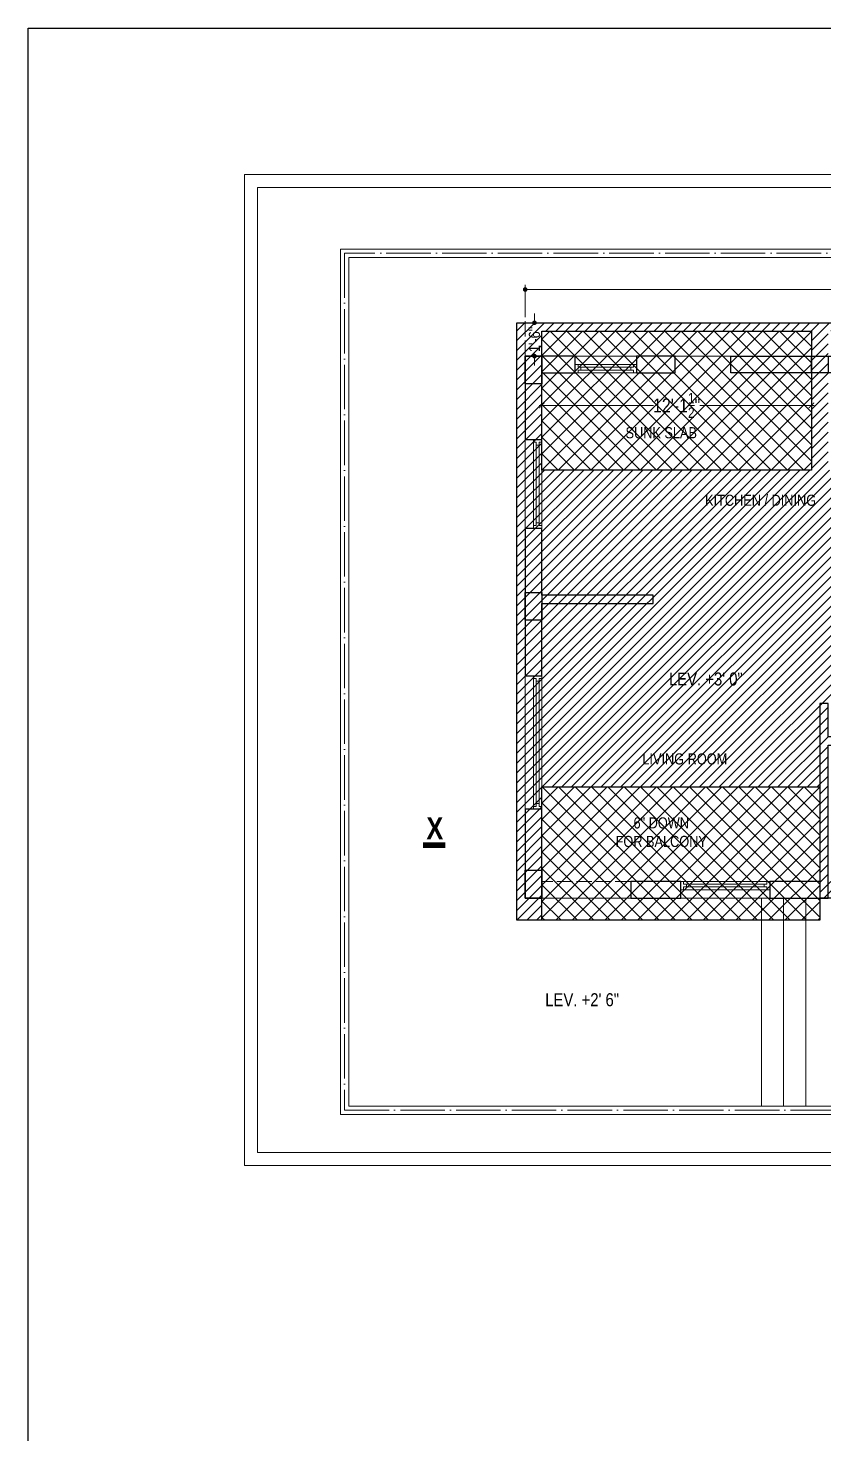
# Model space of a CAD drawing. Header units: millimetres. Extents: x 56222 to 120458, y -162468 to -121287.
# Drawn here: x 117380 to 117810, y -161524 to -160766 of the extents above; entities that cross this region are included whole.
import ezdxf

# ---------------------------------------------------------------- set-up
doc = ezdxf.new("R2010")
doc.units = ezdxf.units.MM
doc.header["$MEASUREMENT"] = 0
doc.header["$PDMODE"] = 35
doc.linetypes.add('ACAD_ISO02W100', pattern=[15, 12, -3])
doc.linetypes.add('ACAD_ISO04W100', pattern=[30, 24, -3, 0, -3])
doc.layers.get('Defpoints').update_dxf_attribs({"color": 220})
for name, color, linetype, lineweight in [('CENTERLINE ( COLUMN ) ~ DIM', 7, 'Continuous', 9), ('COLUMN', 1, 'Continuous', 30), ('ELEVATION ( SPIRAL STAIR )', 250, 'Continuous', 9), ('FIRST FLOOR ( TEXT )', 7, 'Continuous', 9), ('GROUND FLOOR', 7, 'Continuous', 9), ('GROUND FLOOR  ( PLINE )', 251, 'Continuous', 30), ('GROUND FLOOR ( DW_RAIL )', 7, 'Continuous', 9), ('SECTION', 7, 'Continuous', 9), ('X_SHEET', 7, 'Continuous', 9), ('X~SLAB ( HATCH )', 251, 'Continuous', 9)]:
    doc.layers.add(name, color=color, linetype=linetype, lineweight=lineweight)
doc.layers.add('GROUND FLOOR  ( Text )', color=251, linetype='Continuous')
doc.layers.add('XX~SLAB ( PLINE )', color=251, linetype='Continuous', plot=False)
doc.styles.add('Cn BT~6', font='swissc.ttf', dxfattribs={"height": 6})
doc.styles.add("Cn_BT_0'-0", font='swissc.ttf')
doc.styles.add('Cn_BT_7½', font='swissc.ttf', dxfattribs={"height": 7.5})
doc.styles.add('KATHA', font='swissc.ttf')
doc.dimstyles.new('Cn BT~6', dxfattribs={"dimtxt": 0.18, "dimasz": 2.5, "dimexe": 2.5, "dimexo": 0, "dimgap": 0.09, "dimtad": 0, "dimdec": 3, "dimzin": 3, "dimdsep": 46, "dimlunit": 4, "dimtxsty": 'Cn BT~6', "dimblk": 'DOT', "dimcen": 0.09, "dimdle": 2, "dimclrd": 250, "dimclre": 250, "dimclrt": 5, "dimadec": 0, "dimazin": 0, "dimtfac": 0.75, "dimtdec": 3, "dimtofl": 0, "dimtmove": 0, "dimatfit": 3, "dimfxl": 1, "dimtolj": 1, "dimtzin": 0, "dimlwd": 15, "dimlwe": 15, "dimarcsym": 0})
doc.dimstyles.new('Cn_BT_7½', dxfattribs={"dimtxt": 9, "dimasz": 3, "dimexe": 1.5, "dimexo": 0, "dimgap": 0.09, "dimtad": 0, "dimdec": 3, "dimzin": 3, "dimdsep": 46, "dimlunit": 4, "dimtxsty": 'Cn_BT_7½', "dimblk": 'ARCHTICK', "dimcen": 0.09, "dimdle": 1.5, "dimclrd": 251, "dimclre": 251, "dimclrt": 14, "dimadec": 0, "dimazin": 0, "dimtfac": 0.75, "dimtdec": 3, "dimtofl": 0, "dimtmove": 0, "dimatfit": 3, "dimfxl": 0, "dimtolj": 1, "dimtzin": 0, "dimlwd": 15, "dimlwe": 15, "dimarcsym": 0})

# ---------------------------------------------------------------- blocks, each defined once
blk = doc.blocks.new('_ArchTick')
at = {"color": 0, "linetype": 'ByBlock', "const_width": 0.15}
blk.add_lwpolyline([(-0.5, -0.5), (0.5, 0.5)], dxfattribs=at)
blk = doc.blocks.new('*D526')
at = {"layer": 'CENTERLINE ( COLUMN ) ~ DIM', "color": 251, "lineweight": 15, "transparency": 16777216}
for p, q in [((117657.87, -160951.75), (117657.87, -160970.88)), ((117803.37, -160951.75), (117803.37, -160970.88)), ((117656.37, -160969.38), (117718.09, -160969.38)), ((117804.87, -160969.38), (117743.15, -160969.38))]:
    blk.add_line(p, q, dxfattribs=at)
at = {"layer": 'Defpoints', "color": 0, "transparency": 16777216}
for p in [(117657.87, -160951.75), (117803.37, -160951.75), (117803.37, -160969.38)]:
    blk.add_point(p, dxfattribs=at)
at = {"layer": 'CENTERLINE ( COLUMN ) ~ DIM', "color": 251, "lineweight": 15, "transparency": 16777216, "xscale": 3, "yscale": 3, "zscale": 3, "rotation": 180}
blk.add_blockref('_ArchTick', (117657.87, -160969.38), dxfattribs=at)
at = {"layer": 'CENTERLINE ( COLUMN ) ~ DIM', "color": 251, "lineweight": 15, "transparency": 16777216, "xscale": 3, "yscale": 3, "zscale": 3}
blk.add_blockref('_ArchTick', (117803.37, -160969.38), dxfattribs=at)
at = {"layer": 'CENTERLINE ( COLUMN ) ~ DIM', "color": 14, "transparency": 16777216, "insert": (117730.62, -160969.38), "char_height": 7.5, "attachment_point": 5, "style": 'Cn_BT_7½'}
blk.add_mtext('\\A1;12\'-1{\\H0.75x;\\S1/2;}"', dxfattribs=at)
blk = doc.blocks.new('_Dot')
at = {"color": 0, "linetype": 'ByBlock', "lineweight": -2}
blk.add_line((-0.5, 0), (-1, 0), dxfattribs=at)
at = {"color": 0, "linetype": 'ByBlock', "const_width": 0.5}
blk.add_lwpolyline([(-0.25, 0, 1), (0.25, 0, 1)], format="xyb", close=True, dxfattribs=at)
blk = doc.blocks.new('*D527')
at = {"layer": 'CENTERLINE ( COLUMN ) ~ DIM', "color": 250, "lineweight": 15, "transparency": 16777216}
for p, q in [((117648.87, -160918.75), (117648.87, -160904.33)), ((118053.87, -160918.75), (118053.87, -160904.33)), ((117651.37, -160906.83), (117842.52, -160906.83)), ((118051.37, -160906.83), (117860.22, -160906.83))]:
    blk.add_line(p, q, dxfattribs=at)
at = {"layer": 'Defpoints', "color": 0, "transparency": 16777216}
for p in [(118053.87, -160906.83), (117648.87, -160918.75), (118053.87, -160918.75)]:
    blk.add_point(p, dxfattribs=at)
at = {"layer": 'CENTERLINE ( COLUMN ) ~ DIM', "color": 250, "lineweight": 15, "transparency": 16777216, "xscale": 2.5, "yscale": 2.5, "zscale": 2.5, "rotation": 180}
blk.add_blockref('_Dot', (117648.87, -160906.83), dxfattribs=at)
at = {"layer": 'CENTERLINE ( COLUMN ) ~ DIM', "color": 250, "lineweight": 15, "transparency": 16777216, "xscale": 2.5, "yscale": 2.5, "zscale": 2.5}
blk.add_blockref('_Dot', (118053.87, -160906.83), dxfattribs=at)
at = {"layer": 'CENTERLINE ( COLUMN ) ~ DIM', "color": 5, "transparency": 16777216, "insert": (117851.37, -160906.83), "char_height": 6, "attachment_point": 5, "style": 'Cn BT~6'}
blk.add_mtext('\\A1;33\'-9"', dxfattribs=at)
blk = doc.blocks.new('*D588')
at = {"layer": 'Defpoints', "color": 0, "transparency": 16777216}
for p in [(117648.87, -160924.75), (117648.87, -160942.75), (117653.86, -160942.75)]:
    blk.add_point(p, dxfattribs=at)
at = {"layer": 'ELEVATION ( SPIRAL STAIR )', "color": 250, "lineweight": 15, "transparency": 16777216}
for p, q in [((117653.86, -160922.25), (117653.86, -160919.75)), ((117648.87, -160924.75), (117656.36, -160924.75)), ((117648.87, -160942.75), (117656.36, -160942.75)), ((117653.86, -160945.25), (117653.86, -160947.75))]:
    blk.add_line(p, q, dxfattribs=at)
at = {"layer": 'ELEVATION ( SPIRAL STAIR )', "color": 250, "lineweight": 15, "transparency": 16777216, "xscale": 2.5, "yscale": 2.5, "zscale": 2.5}
for p, rotation in [((117653.86, -160924.75), 270), ((117653.86, -160942.75), 90)]:
    blk.add_blockref('_Dot', p, dxfattribs=dict(at, rotation=rotation))
at = {"layer": 'ELEVATION ( SPIRAL STAIR )', "color": 5, "transparency": 16777216, "insert": (117653.86, -160933.75), "char_height": 6, "attachment_point": 5, "rotation": 90, "style": 'Cn BT~6'}
blk.add_mtext('\\A1;1\'-6"', dxfattribs=at)

msp = doc.modelspace()

# ---------------------------------------------------------------- hatches: boundary and pattern name
at = {"layer": 'X~SLAB ( HATCH )'}
h = msp.add_hatch(dxfattribs=at)
h.set_pattern_fill('ANSI31', color=256, scale=30, style=0)
h.set_pattern_definition([(45, (117644.3706, -161247.253), (-2.65165, 2.65165), [])])
h.paths.add_polyline_path([(117644.3706, -160924.7529), (118049.3706, -160924.75288), (118049.37061, -161235.2529), (118040.3706, -161235.2529), (118040.3706, -161217.2529), (117954.8706, -161217.2529), (117954.8706, -161235.2529), (117807.8706, -161235.2529), (117807.8706, -161247.2529), (117644.3706, -161247.2529)])
h.paths.add_polyline_path([(117812.3706, -161130.2529), (117854.3706, -161130.2529), (117854.3706, -161184.2529), (117908.3706, -161184.2529), (117908.3706, -161130.2529), (117950.3706, -161130.2529), (117950.3706, -161226.2529), (117812.3706, -161226.2529)], flags=16)
h.paths.add_polyline_path([(117812.3706, -161004.2529), (117903.8706, -161004.2529), (117903.8706, -160929.2529), (117812.3706, -160929.2529)], flags=16)
h.paths.add_polyline_path([(117803.3706, -161004.2529), (117657.8706, -161004.2529), (117657.8706, -160929.2529), (117803.3706, -160929.2529)], flags=16)
h.paths.add_polyline_path([(117807.8706, -161247.2529), (117657.8706, -161247.2529), (117657.8706, -161175.2529), (117807.8706, -161175.2529)], flags=16)
h = msp.add_hatch(dxfattribs=at)
h.set_pattern_fill('ANSI37', color=6, scale=50, style=0)
h.set_pattern_definition([(45, (117657.8706, -161004.253), (-4.41942, 4.41942), []), (135, (117657.8706, -161004.253), (-4.41942, -4.41942), [])])
h.paths.add_polyline_path([(117803.3706, -161004.2529), (117657.8706, -161004.2529), (117657.8706, -160929.2529), (117803.3706, -160929.2529)])
h = msp.add_hatch(dxfattribs=at)
h.set_pattern_fill('ANSI37', color=6, scale=50, style=0)
h.set_pattern_definition([(45, (117662.3706, -161250.253), (-4.41942, 4.41942), []), (135, (117662.3706, -161250.253), (-4.41942, -4.41942), [])])
h.paths.add_polyline_path([(117807.8706, -161247.2529), (117657.8706, -161247.2529), (117657.8706, -161175.2529), (117807.8706, -161175.2529)])

# ---------------------------------------------------------------- linework, layer by layer
at = {"layer": 'COLUMN'}
for points in [[(117648.8706, -160942.7529), (117657.8706, -160942.7529), (117657.8706, -160957.7529), (117648.8706, -160957.7529)], [(117803.3706, -160942.7529), (117812.3706, -160942.7529), (117812.3706, -160951.7529), (117803.3706, -160951.7529)], [(117648.8706, -161070.2529), (117657.8706, -161070.2529), (117657.8706, -161085.2529), (117648.8706, -161085.2529)], [(117648.8706, -161220.2529), (117657.8706, -161220.2529), (117657.8706, -161235.2529), (117648.8706, -161235.2529)]]:
    msp.add_lwpolyline(points, close=True, dxfattribs=at)
at = {"layer": 'GROUND FLOOR'}
for p, q in [((117549.1206, -160885.0029), (118049.3706, -160885.0029)), ((117549.1206, -160885.0029), (117549.1206, -161352.0029)), ((117553.6206, -160889.5029), (118049.3706, -160889.5029)), ((117553.6206, -160889.5029), (117553.6206, -161347.5029)), ((117648.8706, -160942.7529), (117648.8706, -161235.2529)), ((118049.3706, -160942.7529), (117648.8706, -160942.7529)), ((117675.8706, -160942.7529), (117675.8706, -160951.7529)), ((117708.8706, -160942.7529), (117708.8706, -160951.7529)), ((117729.8706, -160942.7529), (117729.8706, -160951.7529)), ((117759.8706, -160942.7529), (117759.8706, -160951.7529)), ((117657.8706, -160951.7529), (117657.8706, -161071.7529)), ((117729.8706, -160951.7529), (117657.8706, -160951.7529)), ((117885.8706, -160951.7529), (117759.8706, -160951.7529)), ((117657.8706, -160987.7529), (117648.8706, -160987.7529)), ((117657.8706, -161035.7529), (117648.8706, -161035.7529)), ((117717.8706, -161071.7529), (117657.8706, -161071.7529)), ((117717.8706, -161071.7529), (117717.8706, -161076.2529)), ((117657.8706, -161076.2529), (117657.8706, -161235.2529)), ((117717.8706, -161076.2529), (117657.8706, -161076.2529)), ((117657.8706, -161115.2529), (117648.8706, -161115.2529)), ((117657.8706, -161187.2529), (117648.8706, -161187.2529)), ((117807.8706, -161226.2529), (117705.8706, -161226.2529)), ((117705.8706, -161226.2529), (117705.8706, -161235.2529)), ((117732.8706, -161235.2529), (117732.8706, -161226.2529)), ((117780.8706, -161235.2529), (117780.8706, -161226.2529)), ((118049.3706, -161235.2529), (117648.8706, -161235.2529)), ((117776.3706, -161235.2529), (117776.3706, -161347.5029)), ((117788.3706, -161235.2529), (117788.3706, -161347.5029)), ((117800.3706, -161235.2529), (117800.3706, -161347.5029)), ((117549.1206, -161352.0029), (118049.3706, -161352.0029)), ((117553.6206, -161347.5029), (118049.3706, -161347.5029))]:
    msp.add_line(p, q, dxfattribs=at)
at = {"layer": 'GROUND FLOOR', "linetype": 'ACAD_ISO02W100', "ltscale": 0.7}
for p, q in [((117648.8706, -160942.7529), (117648.8706, -160918.7529)), ((117705.8706, -161226.2529), (117657.8706, -161226.2529))]:
    msp.add_line(p, q, dxfattribs=at)
at = {"layer": 'GROUND FLOOR', "color": 1, "linetype": 'ACAD_ISO04W100'}
msp.add_lwpolyline([(118049.3706, -160887.2529), (117551.3706, -160887.2529), (117551.3706, -161349.7529), (118049.3706, -161349.7529)], dxfattribs=at)
at = {"layer": 'GROUND FLOOR', "color": 1, "linetype": 'ACAD_ISO02W100', "ltscale": 0.7}
msp.add_lwpolyline([(117807.8706, -161235.2529), (117807.8706, -161247.2529), (117644.3706, -161247.2529), (117644.3706, -160924.7529), (118049.3706, -160924.7529)], dxfattribs=at)
at = {"layer": 'GROUND FLOOR  ( PLINE )'}
for points in [[(117675.8706, -160942.7529), (117648.8706, -160942.7529), (117648.8706, -160987.7529), (117657.8706, -160987.7529), (117657.8706, -160951.7529), (117675.8706, -160951.7529)], [(117729.8706, -160942.7529), (117708.8706, -160942.7529), (117708.8706, -160951.7529), (117729.8706, -160951.7529)], [(117759.8706, -160942.7529), (117938.3706, -160942.7529), (117938.3706, -160951.7529), (117890.3706, -160951.7529), (117890.3706, -161080.7529), (117908.3706, -161080.7529), (117908.3706, -161085.2529), (117849.8706, -161085.2529), (117849.8706, -161080.7529), (117885.8706, -161080.7529), (117885.8706, -160951.7529), (117759.8706, -160951.7529)], [(117657.8706, -161076.2529), (117717.8706, -161076.2529), (117717.8706, -161071.7529), (117657.8706, -161071.7529), (117657.8706, -161035.7529), (117648.8706, -161035.7529), (117648.8706, -161115.2529), (117657.8706, -161115.2529)], [(117812.3706, -161152.7529), (117854.3706, -161152.7529), (117854.3706, -161130.2529), (117849.8706, -161130.2529), (117849.8706, -161148.2529), (117812.3706, -161148.2529), (117812.3706, -161130.2529), (117807.8706, -161130.2529), (117807.8706, -161226.2529), (117780.8706, -161226.2529), (117780.8706, -161235.2529), (117812.3706, -161235.2529)], [(117657.8706, -161187.2529), (117648.8706, -161187.2529), (117648.8706, -161235.2529), (117657.8706, -161235.2529)], [(117732.8706, -161226.2529), (117705.8706, -161226.2529), (117705.8706, -161235.2529), (117732.8706, -161235.2529)]]:
    msp.add_lwpolyline(points, close=True, dxfattribs=at)
at = {"layer": 'GROUND FLOOR ( DW_RAIL )'}
for points in [[(117708.8706, -160947.2529), (117707.3706, -160947.2529), (117707.3706, -160948.7529), (117705.8706, -160948.7529), (117705.8706, -160950.2529), (117678.8706, -160950.2529), (117678.8706, -160948.7529), (117677.3706, -160948.7529), (117677.3706, -160947.2529), (117675.8706, -160947.2529), (117675.8706, -160951.7529), (117677.3706, -160951.7529), (117677.3706, -160950.2529), (117678.8706, -160950.2529), (117678.8706, -160948.7529), (117705.8706, -160948.7529), (117705.8706, -160950.2529), (117707.3706, -160950.2529), (117707.3706, -160951.7529), (117708.8706, -160951.7529), (117708.8706, -160947.2529), (117675.8706, -160947.2529), (117675.8706, -160951.7529), (117708.8706, -160951.7529)], [(117657.8706, -161035.7529), (117657.8706, -161034.2529), (117656.3706, -161034.2529), (117656.3706, -161032.7529), (117654.8706, -161032.7529), (117654.8706, -160990.7529), (117656.3706, -160990.7529), (117656.3706, -160989.2529), (117657.8706, -160989.2529), (117657.8706, -160987.7529), (117653.3706, -160987.7529), (117653.3706, -160989.2529), (117654.8706, -160989.2529), (117654.8706, -160990.7529), (117656.3706, -160990.7529), (117656.3706, -161032.7529), (117654.8706, -161032.7529), (117654.8706, -161034.2529), (117653.3706, -161034.2529), (117653.3706, -161035.7529), (117657.8706, -161035.7529), (117657.8706, -160987.7529), (117653.3706, -160987.7529), (117653.3706, -161035.7529)], [(117657.8706, -161187.2529), (117657.8706, -161185.7529), (117656.3706, -161185.7529), (117656.3706, -161184.2529), (117654.8706, -161184.2529), (117654.8706, -161118.2529), (117656.3706, -161118.2529), (117656.3706, -161116.7529), (117657.8706, -161116.7529), (117657.8706, -161115.2529), (117653.3706, -161115.2529), (117653.3706, -161116.7529), (117654.8706, -161116.7529), (117654.8706, -161118.2529), (117656.3706, -161118.2529), (117656.3706, -161184.2529), (117654.8706, -161184.2529), (117654.8706, -161185.7529), (117653.3706, -161185.7529), (117653.3706, -161187.2529), (117657.8706, -161187.2529), (117657.8706, -161115.2529), (117653.3706, -161115.2529), (117653.3706, -161187.2529)], [(117780.8706, -161226.2529), (117779.3706, -161226.2529), (117779.3706, -161227.7529), (117777.8706, -161227.7529), (117777.8706, -161229.2529), (117735.8706, -161229.2529), (117735.8706, -161227.7529), (117734.3706, -161227.7529), (117734.3706, -161226.2529), (117732.8706, -161226.2529), (117732.8706, -161230.7529), (117734.3706, -161230.7529), (117734.3706, -161229.2529), (117735.8706, -161229.2529), (117735.8706, -161227.7529), (117777.8706, -161227.7529), (117777.8706, -161229.2529), (117779.3706, -161229.2529), (117779.3706, -161230.7529), (117780.8706, -161230.7529), (117780.8706, -161226.2529), (117732.8706, -161226.2529), (117732.8706, -161230.7529), (117780.8706, -161230.7529)]]:
    msp.add_lwpolyline(points, close=True, dxfattribs=at)
at = {"layer": 'SECTION', "color": 5}
msp.add_lwpolyline([(117599.7776, -161205.2529, 12, 12, 0), (117599.7776, -161208.2529, 0, 0, 0), (118075.56936, -161208.2529, 12, 12, 0), (118075.56936, -161205.2529, 12, 12, 0)], format="xyseb", dxfattribs=at)
at = {"layer": 'X_SHEET', "color": 5, "lineweight": 30}
msp.add_lwpolyline([(117380.49656, -160765.72058), (120458.34748, -160765.72058), (120458.34748, -162467.85625), (117380.49656, -162467.85625)], close=True, dxfattribs=at)
at = {"layer": 'X_SHEET'}
for points in [[(118264.43224, -161379.63685), (117497.28387, -161379.63685), (117497.28387, -160844.70404), (118264.43224, -160844.70404)], [(118257.43224, -161372.63685), (117504.28387, -161372.63685), (117504.28387, -160851.70404), (118257.43224, -160851.70404)]]:
    msp.add_lwpolyline(points, close=True, dxfattribs=at)
at = {"layer": 'XX~SLAB ( PLINE )'}
for points in [[(117644.3706, -160924.7529), (118049.3706, -160924.75288), (118049.37061, -161235.2529), (118040.3706, -161235.2529), (118040.3706, -161217.2529), (117954.8706, -161217.2529), (117954.8706, -161235.2529), (117807.8706, -161235.2529), (117807.8706, -161247.2529), (117644.3706, -161247.2529)], [(117803.3706, -161004.2529), (117657.8706, -161004.2529), (117657.8706, -160929.2529), (117803.3706, -160929.2529)], [(117807.8706, -161247.2529), (117657.8706, -161247.2529), (117657.8706, -161175.2529), (117807.8706, -161175.2529)]]:
    msp.add_lwpolyline(points, close=True, dxfattribs=at)

# ---------------------------------------------------------------- texts
at = {"layer": 'FIRST FLOOR ( TEXT )', "color": 5, "char_height": 6, "attachment_point": 5, "style": 'KATHA'}
for s, insert in [('SUNK SLAB', (117722.30703, -160984.14158)), ('6" DOWN\\PFOR BALCONY', (117722.30703, -161199.73225))]:
    msp.add_mtext(s, dxfattribs=dict(at, insert=insert))
at = {"layer": 'GROUND FLOOR  ( Text )', "char_height": 6, "attachment_point": 5, "style": "Cn_BT_0'-0"}
for s, insert in [('KITCHEN / DINING', (117775.95225, -161020.58078)), ('LIVING ROOM', (117735.03989, -161160.19511))]:
    msp.add_mtext(s, dxfattribs=dict(at, insert=insert))
at = {"layer": 'GROUND FLOOR  ( Text )', "color": 1, "char_height": 7, "attachment_point": 5, "style": "Cn_BT_0'-0"}
for s, insert in [('LEV. +3\' 0"', (117746.39538, -161117.06393)), ('LEV. +2\' 6"', (117679.61388, -161290.1843))]:
    msp.add_mtext(s, dxfattribs=dict(at, insert=insert))
at = {"layer": 'SECTION', "color": 5, "insert": (117595.50124, -161203.61424), "char_height": 12, "attachment_point": 7, "line_spacing_factor": 1.157143, "style": "Cn_BT_0'-0"}
msp.add_mtext('{\\fSwis721 Cn BT|b1|i0|c0|p34;X}', dxfattribs=at)

# ---------------------------------------------------------------- dimensions: what is measured, and where the dimension line sits
at = {"layer": 'CENTERLINE ( COLUMN ) ~ DIM'}
for base, p1, p2, dimstyle, picture, middle in [((118053.8706, -160906.82905), (117648.8706, -160918.7529), (118053.8706, -160918.7529), 'Cn BT~6', '*D527', (117851.3706, -160906.82905)), ((117803.3706, -160969.37822), (117657.8706, -160951.7529), (117803.3706, -160951.7529), 'Cn_BT_7½', '*D526', (117730.6206, -160969.37822))]:
    dim = msp.add_linear_dim(base=base, p1=p1, p2=p2, dimstyle=dimstyle, dxfattribs=at)
    dim.commit()
    dim.dimension.update_dxf_attribs({"geometry": picture, "text_midpoint": middle})
at = {"layer": 'ELEVATION ( SPIRAL STAIR )', "color": 5}
dim = msp.add_linear_dim(base=(117653.86241, -160942.7529), p1=(117648.8706, -160924.7529), p2=(117648.8706, -160942.7529), angle=90, dimstyle='Cn BT~6', dxfattribs=at)
dim.commit()
dim.dimension.update_dxf_attribs({"geometry": '*D588', "text_midpoint": (117653.86241, -160933.7529)})

doc.saveas('drawing.dxf')
